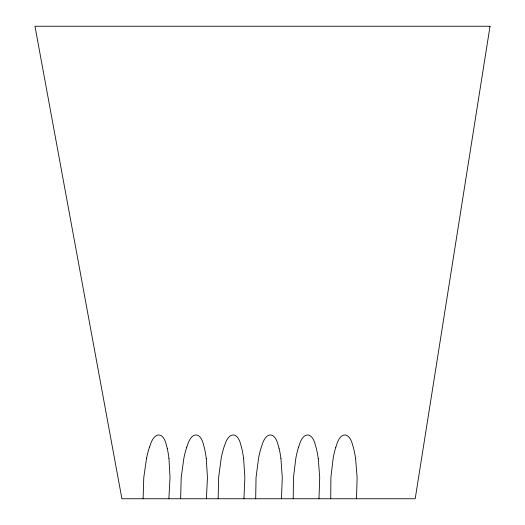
<?xml version="1.0" encoding="UTF-8"?>
<svg xmlns="http://www.w3.org/2000/svg" width="525" height="525" viewBox="0 0 525 525"><rect width="100%" height="100%" fill="white"/><g stroke="black" fill="none" stroke-linecap="round" stroke-linejoin="round"><path stroke-width="0.79" d="M356.501 498.75L357.125 477.612L355.569 458.364M318.977 498.75L319.705 477.625L318.248 458.391M281.452 498.75L282.279 477.638L280.921 458.41M243.928 498.75L244.86 477.645L243.6 458.437M206.397 498.75L207.441 477.658L206.279 458.456M168.873 498.75L170.021 477.671L168.958 458.483M146.567 458.102L143.791 477.481L143.102 498.75M279.018 448.245L278.801 447.418A60.172 59.43 0 0 0 278.184 445.246C274.949 431.445 265.912 431.721 262.047 445.023A61.51 60.749 0 0 0 261.299 447.188A97.912 96.705 0 0 0 258.562 458.167L256.049 477.514L255.682 498.75M167.206 448.311L167.009 447.484A59.955 59.213 0 0 0 166.425 445.312C163.367 431.366 154.317 431.799 150.294 444.964A61.97 61.208 0 0 0 149.507 447.136M330.737 498.75L330.888 477.54L333.172 458.207A97.525 96.331 0 0 1 335.79 447.221M293.213 498.75L293.468 477.527L295.851 458.187A97.716 96.508 0 0 1 298.528 447.202M218.157 498.75L218.63 477.501L221.209 458.141A98.129 96.915 0 0 1 223.998 447.162A61.655 60.9 0 0 1 224.798 445.003C228.71 431.747 237.753 431.419 240.929 445.266A60.093 59.351 0 0 1 241.539 447.438L241.749 448.265A98.201 96.994 0 0 1 243.58 458.437M180.633 498.75L181.21 477.494L183.888 458.122A98.346 97.138 0 0 1 186.736 447.142M335.823 447.228A61.248 60.493 0 0 1 336.551 445.062C340.305 431.675 349.335 431.484 352.688 445.2A60.349 59.607 0 0 1 353.332 447.372L353.555 448.199A98.608 97.394 0 0 1 355.543 458.371M298.561 447.208A61.372 60.618 0 0 1 299.296 445.042C303.109 431.701 312.145 431.465 315.433 445.226A60.257 59.515 0 0 1 316.07 447.398L316.286 448.219A98.464 97.25 0 0 1 318.222 458.391M279.044 448.238A98.332 97.118 0 0 1 280.901 458.417M186.769 447.149A61.812 61.051 0 0 1 187.543 444.983C191.513 431.773 200.557 431.392 203.674 445.292A60.021 59.279 0 0 1 204.271 447.464L204.474 448.291A98.083 96.876 0 0 1 206.253 458.463M146.6 458.108A98.575 97.361 0 0 1 149.474 447.123M167.232 448.304A97.972 96.771 0 0 1 168.932 458.483M490.035 26.25L415.196 498.75L121.905 498.75L34.965 26.25L490.035 26.25"/></g></svg>
